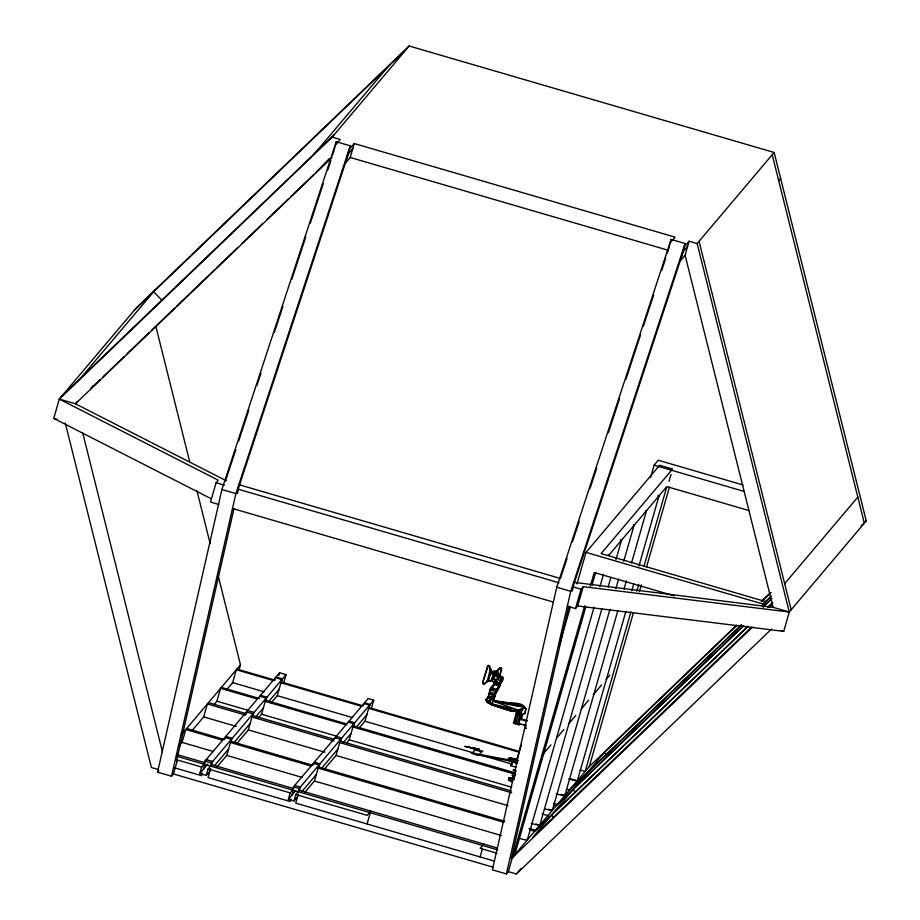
<?xml version="1.0" encoding="UTF-8"?>
<svg xmlns="http://www.w3.org/2000/svg" width="920" height="920" viewBox="0 0 920 920"><rect width="100%" height="100%" fill="white"/><g stroke="black" fill="none" stroke-linecap="round" stroke-linejoin="round"><path stroke-width="1.38" d="M497.317 672.394L497.547 670.312L497.858 674.601L496.903 673.52L497.835 673.486L497.191 672.704L497.674 673.268M519.191 723.994C518.719 727.317 519.443 717.519 521.318 715.771L516.12 713.736L513.498 722.97L514.326 723.407L516.729 714.254L522.284 715.886L521.295 715.461M527.172 721.107L520.294 719.348L521.237 719.543L522.41 715.737L521.214 715.369M497.789 674.855L497.812 674.222M494.017 678.592L494.914 675.406L496.639 675.406L497.444 676.119L497.616 678.707L496.156 680.639L493.752 679.018L494.914 679.213M493.522 671.439C490.82 674.406 495.374 668.874 497.179 672.037C496.041 673.773 494.235 673.037 497.11 672.405L497.835 669.61L500.445 667.678L501.423 668.104L499.56 676.223M495.88 692.07L494.833 694.749L500.514 683.445L495.845 682.364L490.705 687.964L488.635 696.543L485.932 699.74L487.025 702.178L490.797 703.708L494.178 700.637L494.316 698.222L493.637 697.877M494.178 700.637L494.316 698.222L494.063 700.683L524.297 706.583L525.86 708.963L525.055 712.919L522.158 715.231L516.373 713.552L516.856 710.148M492.89 672.221L491.797 671.634L496.788 673.072L494.764 672.071L494.419 672.646L496.685 672.669L495.409 672.669M488.416 696.681L493.327 698.257L493.396 701.178L517.764 706.249L524.297 706.732L525.86 708.963L525.055 712.919L521.284 715.127L521.606 710.953C532.91 698.981 496.121 705.18 493.511 699.856M517.373 709.86L517.051 713.885L518.017 710.125M518.661 710.355L518.328 714.345L520.386 709.389L524.297 706.732L520.283 710.389L519.88 714.806M493.798 683.698L494.397 682.18L492.913 681.651M518.661 724.638L517.155 724.316L519.811 715.047M495.696 672.06L495.627 672.704C496.167 671.278 493.879 672.37 493.2 671.669M488.853 696.279L490.705 687.964L494.166 684.25L499.525 686.308L496.432 689.252L494.316 698.05L495.063 693.3L495.96 692.449L495.811 693.381C508.116 670.496 494.385 690.552 494.316 698.05L488.336 696.29L490.003 689.942L493.672 684.572L494.534 681.708L493.062 687.251M496.915 676.085L496.213 673.704L494.902 673.417L495.431 674.705L493.867 675.51L493.097 677.982L494.327 679.477M494.063 700.683L494.316 698.222M514.521 722.625L513.498 722.97M491.797 671.634L493.154 672.807L495.65 672.842M516.752 711.217L516.304 713.793L516.971 714.138M490.371 690.621L491.084 687.849L496.432 689.252L490.003 689.942L495.845 691.668L499.525 686.308L495.811 693.381L496.558 690.724M501.25 677.856C502.964 685.377 496.271 682.755 496.121 681.697M494.316 698.05L494.764 693.668L495.845 691.668L493.81 698.061M508.357 758.954L509.266 758.08M514.372 775.307L514.728 773.973L514.13 773.858L514.786 773.835M516.373 713.552L517.04 709.688M514.797 770.212L513.015 769.971L515.729 771.466M497.191 671.703L497.341 670.944L497.835 673.486M514.153 723.212L515.602 723.867L518.259 714.598L516.729 714.254M490.095 690.736L490.705 687.964M283.67 682.916L286.051 674.636L279.588 672.75L205.011 761.012L204.079 764.232L201.675 767.084L177.456 760.012L173.466 773.961L171.534 776.238L157.55 772.156L221.904 489.532L336.283 141.749L350.267 145.832L348.461 153.732L239.05 486.427L237.463 493.396M171.534 776.238L235.888 493.603L350.267 145.832M233.967 508.737L176.502 761.15L177.456 760.012M336.283 141.749L335.524 145.049L340.239 139.472L332.166 137.114L59.294 399.084L53.751 418.404L211.427 498.858M572.309 591.077L573.896 584.108L683.318 251.413L685.112 243.512L671.129 239.43L556.749 587.213L492.395 869.837L506.391 873.919L508.311 871.643L512.313 857.693L752.41 627.187M506.391 873.919L570.733 591.284L685.112 243.512M568.813 606.418L511.347 858.831L589.294 766.59L736.46 625.301M671.129 239.43L670.381 242.73L675.096 237.153L354.234 143.543L349.174 149.523L345.184 163.472L350.232 157.492L354.234 143.543M493.649 674.348C494.891 673.612 493.016 671.289 492.625 673.497C496.421 673.934 489.348 682.237 492.119 680.478C494.615 677.58 491.659 672.716 494.178 673.348M493.752 673.808L493.212 673.819M492.119 679.592L490.762 680.823M497.754 674.601L497.007 674.636L497.754 674.601L496.834 674.233L497.076 673.325M508.656 780.102L509.3 777.929L509.312 780.401M509.047 758.62L508.484 760.276L509.795 761.162L516.89 763.129L517.362 761.346L510.749 760.196M486.507 682.295L488.014 680.88L491.142 670.565L491.74 671.428L490.947 674.268L490.245 674.061L491.142 670.565L488.647 665.367L487.45 666.149L482.69 682.352L482.816 683.721L484.357 684.054C489.291 680.34 492.223 671.519 489.555 665.873L487.45 666.149M488.267 665.562L482.897 682.444L483.644 684.169L487.22 681.421L490.555 668.173M491.728 680.501L493.557 674.049M567.26 606.13L575.517 608.545L577.679 605.981L783.725 631.35L789.268 612.03L866.249 520.915L774.145 152.478L409.159 46L136.275 307.97L59.294 399.084L218.236 480.182L216.073 482.747L210.53 502.067L218.799 504.482M332.281 155.595L333.373 151.8M335.19 145.452L333.293 153.249M178.537 746.614L182.102 742.405L185.794 729.514L222.64 740.266M191.981 730.71L203.677 716.875L207.368 703.984L245.571 715.127M214.314 704.283L216.901 701.212L220.593 688.332L257.427 699.085M209.898 771.132L206.287 775.41L199.824 773.524L201.675 767.084M202.331 773.11L201.595 775.698L174.305 767.728M203.435 769.246L204.918 764.094M226.469 689.896L232.611 682.629L236.302 669.748L273.136 680.49M206.287 775.41L208.138 768.959L211.749 764.692L212.669 761.472L206.206 759.586M210.542 766.119L211.462 762.898L286.051 674.636M210.634 768.556L208.046 777.572L290.133 801.515L290.869 798.939M238.981 669.978L240.465 664.827L218.189 575.747M224.308 739.588L224.917 737.437L231.38 739.323L226.768 755.423L216.959 767.027M225.193 738.541L225.802 736.391L232.265 738.277L230.46 742.543L311.167 766.084M245.881 714.058L246.491 711.907L252.954 713.793L248.331 729.894L236.647 743.739M334.109 740.956L252.034 717.013L254.092 712.448L247.63 710.562M258.106 718.336L261.567 714.242L266.179 698.142L259.716 696.256M345.966 724.902L265.259 701.362L266.972 697.199L260.51 695.324M274.815 679.811L275.425 677.672L281.888 679.546L277.265 695.658L271.124 702.926M278.794 675.51L279.588 672.75M361.675 706.318L280.968 682.778L282.486 678.845L276.023 676.959M297.574 796.708L293.963 800.986L288.362 799.353L290.214 792.902L292.617 790.061L293.537 786.841L368.126 698.579L373.716 700.212L371.346 708.492M291.973 795.075L293.457 789.923M294.135 787.566L294.745 785.415L300.346 787.048L299.414 790.269L295.803 794.535L293.963 800.986M298.218 791.694L299.138 788.474L373.716 700.212M298.31 794.132L295.722 803.148L493.822 860.947M312.846 765.417L313.455 763.266L319.056 764.899L314.433 780.999L304.635 792.603M313.731 764.37L314.341 762.22L319.941 763.853L318.136 768.119L503.826 822.296M324.311 769.315L336.007 755.469L340.63 739.369L335.029 737.736M511.647 792.752L339.698 742.589L341.757 738.024L336.168 736.391M346.644 742.888L349.232 739.818L353.855 723.718L348.254 722.085M515.418 774.341L352.923 726.938L354.648 722.775L349.048 721.142M363.354 705.64L363.964 703.49L369.564 705.122L364.941 721.234L358.8 728.502M518.293 752.008L368.632 708.342L370.162 704.421L364.561 702.788M367.068 823.963L370.772 811.083L367.16 815.35L295.803 794.535M480.125 856.945L482.333 849.217M516.016 767.222L510.841 765.716L511.991 761.725L517.155 763.232M525.918 725.293L525.228 727.835L525.976 728.053M514.452 775.077L513.693 774.95L513.992 776.043M667.172 253.23L668.254 249.435M670.082 243.075L668.15 250.93M558.9 646.944L570.297 607.2M576.978 583.901L586.017 552.379L659.64 465.255L672.554 469.027L601.105 553.587L765.279 601.484L763.715 606.935M575.517 608.545L581.06 589.214L583.222 586.661L789.268 612.03L697.153 243.581L774.145 152.478M577.679 605.981L583.222 586.661M689.08 241.224L684.066 247.158L680.064 261.108L685.078 255.173L689.08 241.224L697.153 243.581M512.555 857.417L584.775 605.532M590.306 586.259L594.251 572.504L674.268 595.838M514.717 854.852L585.752 607.096M592.077 585.074L595.619 572.688M527.298 839.948L593.998 607.338M599.92 586.695L603.474 574.31M601.783 609.051L539.81 825.148L535.934 824.021M608.097 587.029L610.857 577.392M615.986 559.509L621.506 540.235M609.948 609.385L552.322 810.336L548.447 809.209M615.871 588.742L618.631 579.105M623.76 561.212L634.018 525.423M650.555 477.549L654.108 465.163L658.26 460.241L743.038 484.978M617.722 611.098L564.834 795.535L560.958 794.408M624.036 589.076L626.405 580.819M631.534 562.925L646.53 510.623M625.887 611.432L577.346 780.735A6.739 0.678 16 0 1 568.744 778.906M631.81 590.789L633.788 583.901M638.917 566.018L659.042 495.822M630.924 611.846L585.143 771.5L580.06 770.029M636.847 591.203L638.813 584.315M643.942 566.421L666.839 486.588L749.317 510.657M669.035 481.286L670.99 474.478M589.294 766.59L633.5 612.432M639.423 591.779L641.389 584.901M646.53 567.007L669.415 487.174M762.323 606.774L763.106 604.049L765.279 601.484M499.836 676.027L501.768 668.748L500.307 667.92L497.938 669.702M494.166 684.25L494.822 681.95L495.845 682.364L495.224 684.687L497.306 682.835L500.031 683.307M491.326 680.731L493.327 673.923M511.991 781.793L508.99 780.436L509.622 778.285L508.553 777.929L513.9 778.745M496.604 685.124L497.306 682.835L494.684 681.582L495.673 681.547M518.178 760.506L516.591 759.966L521.019 746.005L520.49 745.694L521.514 745.418M494.258 672.531L494.431 671.968L493.154 672.807L491.947 671.703M225.503 480.987L235.819 449.627M238.51 441.45L248.825 410.09M256.898 385.549L260.935 373.278M274.378 332.373L282.9 306.475M291.87 279.208L305.773 236.946M310.259 223.307L323.253 183.77M327.738 170.142L330.878 160.597M560.36 578.668L567.088 558.21M572.47 541.857L579.186 521.41M589.95 488.681L596.678 468.234M608.338 432.791L619.551 398.705M625.818 379.615L640.619 334.627M643.31 326.45L653.625 295.09M661.698 270.549L665.735 258.279M495.868 672.002L495.546 672.152M496.478 672.071L495.995 673.44L497.237 671.876L493.327 671.577M496.11 672.071L495.627 672.704L496.225 672.037M499.18 685.71L500.008 683.468M500.112 682.985L501.803 679.374L500.859 677.615M497.352 671.197L500.307 667.92M494.626 682.789L493.775 684.986L494.534 681.708L496.225 681.915M498.812 678.994L498.433 679.983L499.721 680.317L501.193 680.512L500.963 679.489M499.479 678.029L500.33 676.51L499.583 675.935M493.936 683.709L494.132 682.329L494.063 683.675M513.981 779.159L511.957 778.883L513.67 779.493M493.982 671.818L493.798 672.439L494.362 671.669M514.476 774.858L514.705 774.134M515.188 775.847C509.864 774.674 514.947 773.766 513.889 776.273M513.636 777.803L513.371 776.514L514.027 776.491M509.3 777.929L514.153 778.573M500.1 681.651L500.721 681.823L501.803 679.374L500.779 679.845M497.846 685.446L498.835 683.238M493.212 676.775L494.868 674.797M497.363 679.052L497.386 677.672L497.651 678.511M511.244 759.77L512.175 759.138M494.764 672.071L494.293 672.911L494.937 673.003M519.708 724.603L520.145 723.66L519.133 723.407L525.481 725.535M513.429 722.66L519.811 724.523L517.718 723.649M492.683 672.888L493.522 672.439M491.924 697.935L488.175 702.535L485.932 699.74L488.531 696.543L489.405 696.647L485.932 699.74L487.335 701.672M495.535 681.594L496.064 680.857M495.063 674.452L494.902 673.417L495.282 674.578L496.213 673.704M494.615 694.106L495.96 692.449M514.452 775.019L513.797 775.031L515.085 775.33L513.693 774.95M493.614 675.97L494.155 675.303M514.567 773.915L514.556 772.386L515.212 772.363M514.142 775.387L514.384 772.972L514.981 773.087M513.9 779.458L512.693 778.872L513.521 778.251L513.59 776.089M513.038 779.217L513.636 777.158M513.555 778.101L512.946 777.986L514.234 778.274M522.158 715.231L525.055 712.919M478.699 755.377L482.034 751.41M78.614 380.535L155.595 289.42M77.521 401.327L75.44 403.799L59.294 399.084M93.426 385.48L90.643 388.769L99.981 379.81M312.846 155.664L389.838 64.549M332.166 137.114L409.159 46M329.521 158.412L315.56 172.845M347.714 154.617L352.774 148.637M181.343 734.793L240.465 664.827M157.55 772.156L158.838 770.638M199.824 773.524L207.897 763.98M214.348 765.865L228.608 748.983M233.99 742.624L250.183 723.453M255.633 717.002L263.407 707.802M268.594 701.672L279.116 689.218M682.606 252.252L687.619 246.318M778.734 180.837L780.666 178.56M288.362 799.353L295.538 790.855M302.024 791.442L316.284 774.559M321.666 768.2L337.858 749.029M343.309 742.578L351.084 733.378M356.258 727.248L367.391 714.081M609.005 555.036L666.839 486.588M472.086 753.445L475.249 749.708M525.354 727.697L525.964 728.214M525.435 727.846L526.021 728.352M510.841 765.716L512.29 764.002M543.57 753.572L550.93 744.855M556.45 738.311L563.822 729.594M568.422 724.144L575.793 715.426M581.313 708.894L588.685 700.178M593.285 694.726L601.577 684.917M606.176 679.466L609.856 675.107M483.816 844.065L480.205 848.332L497.03 853.242M736.736 625.439L604.268 752.617L533.059 836.901L751.421 627.256M508.311 871.643L516.384 874L521.019 868.514M784.668 583.671L857.808 497.11M769.568 607.165L772.328 603.899M491.912 679.581L490.659 680.616M492.637 697.82L494.684 695.681L488.819 693.99L489.647 696.957L494.684 695.681L491.107 697.429M474.122 748.972L477.158 750.49M496.949 672.129L493.752 671.301M134.355 310.247L407.226 48.277M61.214 396.808L334.098 134.837M103.086 376.82L123.809 356.925M126.925 353.935L148.695 333.04M151.8 330.061L174.605 308.166M176.674 306.176L215.027 269.364M217.097 267.375L237.82 247.468M241.971 243.489L262.695 223.594M266.846 219.615L288.615 198.708M290.685 196.719L313.49 174.834M332.108 157.389L75.44 403.799L226.078 480.654M761.334 601.427L770.661 592.469M761.576 601.599L770.891 592.653M570.227 789.153L741.221 625.002M765.014 602.151L770.189 597.183M741.462 624.944L569.434 790.096L566.892 789.348M764.232 603.083L771.477 596.125M742.819 626.336L557.336 804.402L553.46 803.275M763.519 606.464L771.799 598.518M743.762 625.692L556.209 805.747L553.621 805M763.416 606.82L771.696 598.862M747.902 626.336L535.52 830.231L529.058 828.345M768.602 606.464L772.742 602.485M748.063 626.382L534.635 831.277L529.46 829.771M767.717 607.51L771.857 603.531M861.085 525.884L866.249 520.915M516.384 874L771.5 629.084M514.82 773.674L514.211 773.559L514.395 774.502M514.625 774.421L514.222 775.1M512.992 778.159L514.177 778.745M520.386 709.389L512.797 711.356L491.97 704.456L489.762 701.339L485.932 699.74L489.095 697.026M487.094 681.513L488.934 680.225M487.22 681.421L488.014 680.88M500.721 681.823L502.665 679.719L502.584 677.166L501.089 676.119L498.088 676.062L502.975 677.178L502.55 680.984L501.676 681.697L500.135 681.145M494.868 675.648L496.961 675.269L498.088 676.062M483.828 684.158L484.403 683.859M493.327 672.761L495.431 673.175M485.932 699.74L490.383 697.475L489.762 701.339L493.959 698.027M489.152 680.248L487.358 681.053L490.279 681.145M489.578 692.185L490.21 691.955M493.936 671.496L495.006 671.485M493.752 679.018L493.959 679.592M489.601 680.673L487.91 680.984M488.083 681.202L489.371 680.938M488.819 693.99L494.764 693.668L489.785 692.208M507.644 709.067L491.429 704.639L512.037 711.39L514.683 711.39L491.97 704.456L487.025 702.178L491.429 704.639L512.797 711.356M496.984 675.372L495.19 675.027A2.461 1.805 -67.5 0 0 493.603 678.109A2.461 1.805 -67.5 0 0 495.811 679.443M488.784 696.52L494.247 698.28M490.141 680.984L488.152 681.225M496.179 675.119L495.109 675.061A2.461 1.817 -67.5 0 0 493.534 676.901L493.442 678.12A2.461 1.817 -67.5 0 0 495.638 679.454M511.451 758.31L515.487 759.287L510.692 758.206L516.292 759.184M517.764 706.249L524.297 706.583L493.396 701.178L518.351 710.171L490.797 703.708L514.683 711.39M472.155 748.018L472.857 748.121M500.089 683.123L495.362 681.915L496.708 682.111M789.268 612.03L773.11 607.315L573.436 582.268M516.028 713.874L516.994 714M513.544 722.683L516.028 723.154M516.994 759.494L515.752 759.54L516.591 759.966M500.169 677.465L501.043 677.603M497.214 701.109L520.87 705.007L525.86 708.963M478.549 755.366L472.27 753.537M473.121 748.178L474.007 748.362M473.421 748.719L477.216 749.489M501.262 701.891L503.999 702.397M506.736 702.891L509.461 703.397M516.292 704.651L519.029 705.145M475.433 748.385L479.239 749.133L475.755 748.569M514.648 773.616L514.958 773.248M514.648 774.26L514.36 774.352M514.567 774.559L513.958 774.444L515.165 775.031M514.533 774.72L513.877 774.744L515.188 775.215M514.061 776.331L513.797 776.572M513.969 776.618L513.693 776.71M513.279 776.802L513.889 776.917M513.118 777.388L513.716 777.504M513.693 777.664L513.348 777.883M513.441 778.55L514.061 778.872M513.13 778.929L513.383 778.688M511.635 778.469L512.981 778.722M513.291 778.975L512.693 778.872L514.004 779.332M465.106 746.476L468.671 747.155M469.453 747.362L475.456 748.5M479.55 754.365L509.185 759.977A10.557 1.069 16 0 1 509.22 758.988M517.408 762.496L474.398 754.17M495.811 672.198L496.478 672.324M474.272 748.443L476.905 749.259M472.454 753.02L471.201 752.779L472.224 753.284M496.765 681.881C492.476 681.099 502.182 684.331 499.905 682.778M493.971 704.444L489.911 703.616L502.171 707.307M525.872 725.063L523.687 724.603L525.849 725.489M496.926 689.39L498.318 689.701M497.007 682.111C490.348 680.524 501.722 684.721 499.836 683.019M514.544 722.947L516.039 723.35M518.776 724.557L515.556 723.706M514.188 775.721L511.968 775.307L513.567 776.319M521.467 718.98L526.976 720.394M515.131 770.546L516.166 770.822M514.107 775.238L515.096 775.502M513.268 778.182L514.257 778.446M514.084 779.044L512.773 778.573M512.037 778.803L513.728 779.343L509.404 778.032M468.97 747.201L464.887 746.407M513.452 759.057L510.692 758.206M477.791 749.708L482.897 751.582M350.232 157.492L668.345 250.297M654.108 465.163L744.383 491.498M586.017 552.379L763.106 604.049M53.751 418.404L57.477 419.497M781.23 630.625L783.725 631.35M238.383 484.518L559.647 578.243M216.073 482.747L224.342 485.15M238.107 489.175L559.026 582.785M572.792 586.81L581.06 589.214M221.904 489.532L235.888 493.603M556.749 587.213L570.733 591.284M232.576 508.495L553.483 602.117M518.121 714.759L519.811 715.254M236.9 669.035L275.103 680.179M281.566 682.065L362.273 705.606M369.23 707.641L518.891 751.295M570.998 778.872L576.081 780.356M232.611 682.629L263.994 691.782M277.265 695.658L352.509 717.6M364.941 721.234L511.853 764.083M221.386 687.401L259.589 698.544M266.052 700.431L346.759 723.971M353.717 725.995L514.464 772.673M216.901 701.212L248.285 710.366M261.567 714.242L336.8 736.195M349.232 739.818L511.727 787.221M208.506 702.65L246.709 713.793M253.161 715.668L333.879 739.22M340.837 741.244L511.405 791.005M542.018 813.901L548.481 815.787M203.677 716.875L236.417 726.42M248.331 729.894L324.944 752.249M336.007 755.469L507.955 805.632M186.679 728.467L223.514 739.22M231.345 741.497L312.053 765.049M319.01 767.073L504.712 821.249M182.102 742.405L213.486 751.559M226.768 755.423L302.001 777.377M314.433 780.999L501.515 835.578M205.011 761.012L211.462 762.898M293.537 786.841L299.138 788.474M176.629 754.446L205.286 762.806M211.749 764.692L293.825 788.635M299.414 790.269L497.513 848.056M176.789 756.274L497.685 849.884M208.138 768.959L290.214 792.902M158.125 769.488L151.398 767.521L65.285 423.062M173.466 773.961L492.947 867.157M477.48 750.444L481.574 751.237M509.784 710.344L491.429 704.639L512.037 711.39M513.176 759.368L510.991 758.678M517.074 760.713L517.845 760.955M496.834 674.233L497.582 674.463M494.051 673.532L493.178 673.957M468.843 747.201L472.523 748.443M469.395 747.385L475.306 748.408M517.58 723.798L518.868 724.258M508.346 780.194L508.99 780.436M476.698 749.282L477.549 749.627M482.114 751.444L475.226 749.351L478.043 750.674M473.11 748.592L473.961 748.949M496.788 675.429L496.029 675.05M521.606 710.953L520.283 710.389L521.284 715.127M511.531 759.264L509.404 757.861M493.522 700.212L494.19 700.534M521.122 746.028L520.455 745.683L521.191 745.798M515.993 713.885L516.844 714.161M492.671 672.106L493.131 672.221M492.809 681.456L494.005 682.18L493.039 681.271M492.878 672.531L490.705 669.645M491.74 671.428L492.326 671.865L491.613 671.301M494.316 682.318L493.752 683.043M508.449 758.379L510.117 759.954M495.903 675.694L496.627 675.257L497.961 676.28L498.042 678.833L495.914 680.904L494.649 679.489M604.268 752.617L606.901 755.343M153.674 291.697L161.943 300.299M586.224 773.973L587.972 775.801M572.999 789.636L575.621 792.361M551.425 815.166L553.173 816.983M514.257 770.362L514.947 771.558L514.694 770.799M510.657 780.298L511.255 781.068M772.213 154.755L864.328 523.192M699.073 241.304L791.188 609.753M685.078 255.173L773.11 607.315M155.905 326.6L189.658 461.61M196.972 490.843L210.185 543.731M82.754 433.021L162.426 751.755M499.353 684.077L499.64 686.665M517.109 710.148L517.281 712.402M608.373 554.507A6.739 0.678 16 0 1 608.66 555.128M620.885 539.695A6.739 0.678 16 0 1 620.402 540.27M633.397 524.894A6.739 0.678 16 0 1 633.673 525.515M646.438 510.416A6.739 0.678 16 0 1 645.426 510.657M658.421 495.282A6.739 0.678 16 0 1 657.938 495.845M526.677 839.419A6.739 0.678 16 0 1 520.363 838.637M539.718 824.941A6.739 0.678 16 0 1 531.219 823.319M551.701 809.807A6.739 0.678 16 0 1 545.387 809.025M564.213 794.995A6.739 0.678 16 0 1 563.212 795.489A6.739 0.678 16 0 1 556.243 793.718M496.823 675.372A2.461 1.817 -67.5 0 0 495.029 675.027L495.259 675.13A2.323 1.713 -67.7 0 0 493.718 677.453A2.323 1.713 -67.7 0 0 494.845 679.454M495.546 681.237L494.661 681.294L495.546 681.237M511.934 778.538L511.129 778.665L511.934 778.538M512.727 779.171L511.819 779.24L513.233 779.7L509.622 778.285L512.727 779.171"/></g></svg>
